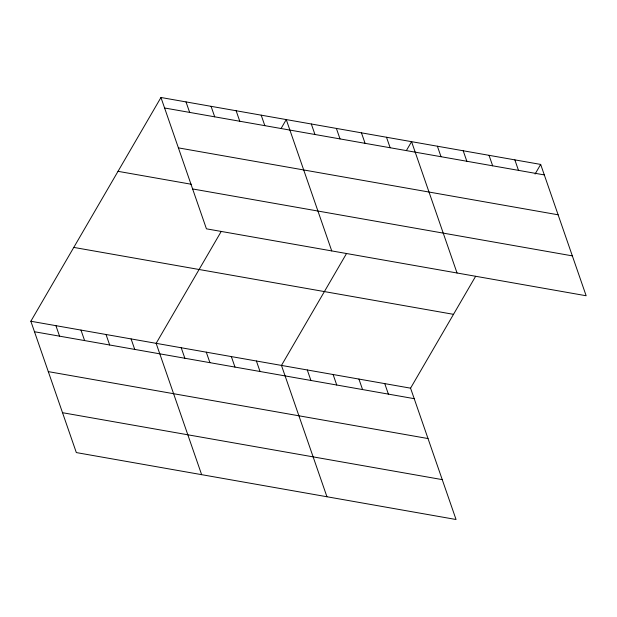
<?xml version="1.0" encoding="UTF-8"?>
<svg xmlns="http://www.w3.org/2000/svg" width="617" height="617" viewBox="0 0 617 617"><rect width="100%" height="100%" fill="white"/><g stroke="black" fill="none" stroke-linecap="round" stroke-linejoin="round"><path stroke-width="0.93" d="M475.622 276.3L410.567 388.17L456.048 519.506L76.331 452.577L30.85 321.249L160.952 97.494L540.669 164.423L586.15 295.751L206.433 228.83L160.952 97.494M221.21 231.46L156.155 343.33L201.636 474.666M281.128 128.413L286.257 119.582L331.738 250.911M346.515 253.541L281.468 365.418L326.941 496.747M406.433 150.494L411.57 141.671L457.043 272.999M535.07 174.056L540.669 164.423M164.585 107.99L544.31 174.919M178.398 147.872L558.115 214.793M118.017 171.333L191.347 184.259M192.62 188.949L572.345 255.878M73.785 247.409L453.503 314.338M30.85 321.249L410.567 388.17M34.483 331.745L414.208 398.667M48.296 371.619L428.013 438.548M62.518 412.704L442.242 479.625M514.856 159.872L518.488 170.369M489.034 155.322L492.667 165.819M463.213 150.772L466.845 161.268M437.391 146.221L441.024 156.718M386.504 137.252L390.145 147.748M361.446 132.832L365.079 143.329M336.381 128.421L340.021 138.918M311.323 124.002L314.955 134.498M384.753 383.62L388.386 394.116M358.932 379.069L362.565 389.566M261.199 115.163L264.832 125.66M333.111 374.519L336.743 385.016M236.134 110.751L239.774 121.248M307.289 369.969L310.922 380.465M211.076 106.332L214.708 116.829M186.01 101.913L189.65 112.41M256.402 360.999L260.042 371.496M231.344 356.587L234.977 367.084M206.279 352.168L209.919 362.665M181.221 347.749L184.853 358.246M131.097 338.918L134.73 349.415M106.031 334.499L109.672 344.996M80.974 330.08L84.606 340.576M55.908 325.66L59.548 336.157"/></g></svg>
